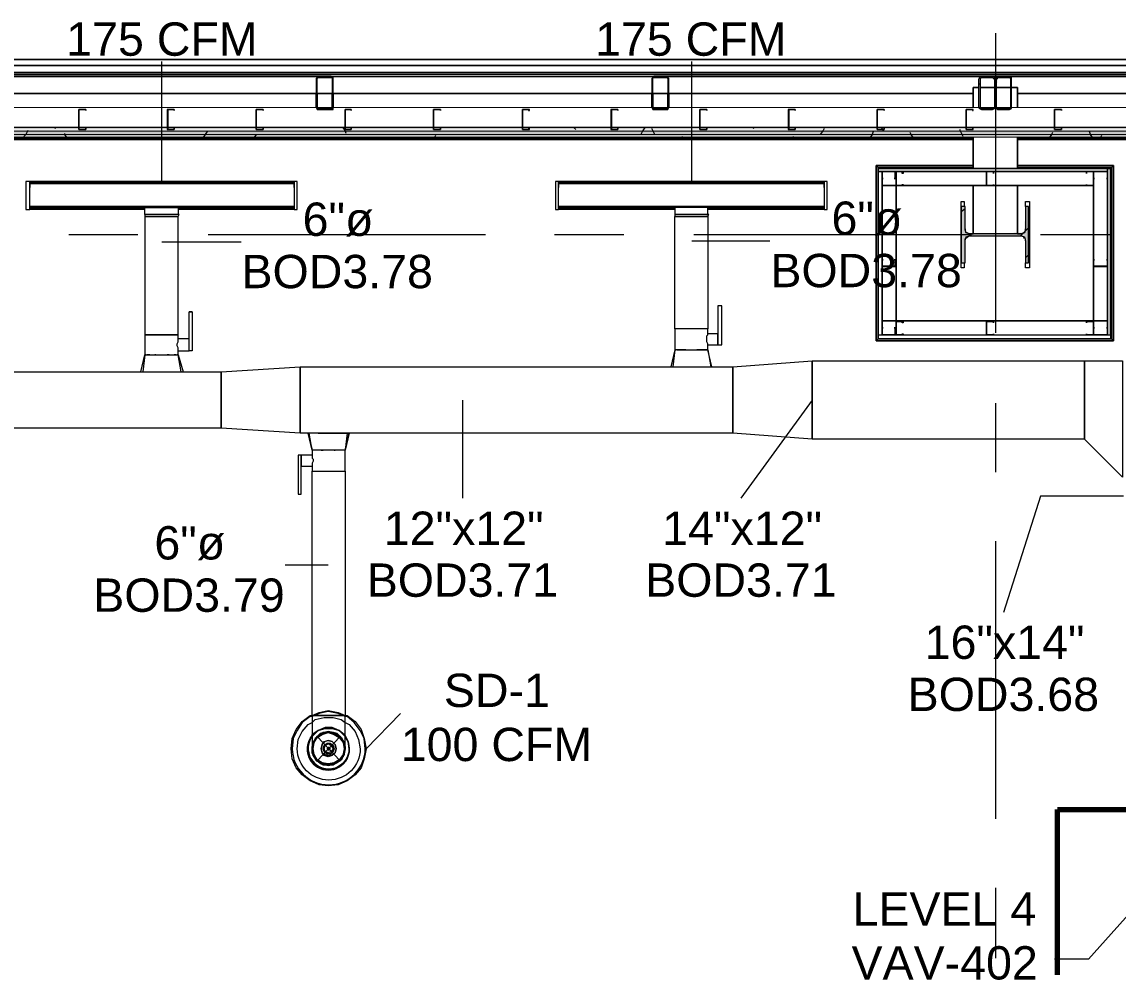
# Model space of a CAD drawing. Header units: metres. Extents: x 39 to 278, y -7 to 151.
# Drawn here: x 90.82 to 95.83, y 44.97 to 49.29 of the extents above; entities that cross this region are included whole.
import ezdxf

# ---------------------------------------------------------------- set-up
doc = ezdxf.new("R2010")
doc.units = ezdxf.units.M
doc.layers.add('HVAC - Ductos', color=5, linetype='Continuous', lineweight=50)
doc.layers.add('PDF_Geometry', color=7, linetype='Continuous', true_color=0xaaaaaa)
doc.layers.add('PDF_Solid Fills', color=7, linetype='Continuous', true_color=0xffffff)
doc.layers.add('PDF_Text', color=7, linetype='Continuous')
doc.styles.add('PDF Helvetica', font='')
doc.styles.get('PDF Helvetica').set_extended_font_data('Helvetica')

msp = doc.modelspace()

# ---------------------------------------------------------------- hatches: boundary and pattern name
at = {"layer": 'PDF_Solid Fills', "lineweight": 0, "transparency": 33554559}
h = msp.add_hatch(color=256, dxfattribs=at)
h.paths.add_polyline_path([(92.1675, 48.8897), (92.2408, 48.8897), (92.2408, 49.0318), (92.2363, 49.0318), (92.2363, 48.8943), (92.1721, 48.8989), (92.1675, 48.8989)])
h.paths.add_polyline_path([(92.2317, 49.0364), (92.2317, 49.041), (92.1675, 49.041)])
h.paths.add_polyline_path([(92.1675, 49.0318), (92.1629, 49.0318), (92.1629, 48.8989)])
h.paths.add_polyline_path([(92.2363, 49.041), (92.2408, 49.0364), (92.2408, 49.041)])
h = msp.add_hatch(color=256, dxfattribs=at)
h.paths.add_polyline_path([(93.7717, 49.0364), (93.7717, 49.041), (93.7075, 49.041)])
h.paths.add_polyline_path([(93.7717, 48.8943), (93.7763, 49.0312), (93.7763, 49.0318), (93.7717, 49.0318), (93.7671, 48.8989), (93.703, 48.8943), (93.7717, 48.8897)])
h.paths.add_polyline_path([(93.703, 49.0318), (93.6984, 49.0318), (93.6984, 48.8989)])
h = msp.add_hatch(color=256, dxfattribs=at)
h.paths.add_polyline_path([(95.2063, 48.8943), (95.2567, 48.8897), (95.2567, 48.8943)])
h.paths.add_polyline_path([(95.2659, 48.8989), (95.2613, 48.8989), (95.2659, 48.8943)])
h.paths.add_polyline_path([(95.1926, 48.8989), (95.1972, 48.8989), (95.2017, 48.8943), (95.2017, 49.0364), (95.2613, 49.0364), (95.2659, 49.0318), (95.2659, 48.8989), (95.2704, 49.0364), (95.2659, 49.041), (95.1972, 49.041), (95.1926, 49.0318)])
h = msp.add_hatch(color=256, dxfattribs=at)
h.paths.add_polyline_path([(95.2796, 48.8943), (95.3347, 48.8897), (95.3347, 48.8943)])
h.paths.add_polyline_path([(95.275, 48.8989), (95.2796, 48.8943), (95.2796, 48.8989)])
h.paths.add_polyline_path([(95.3392, 48.8943), (95.3438, 49.0403), (95.3438, 49.041), (95.275, 49.041), (95.2704, 49.0318), (95.2704, 48.8989), (95.275, 48.9035), (95.2796, 49.0364), (95.3392, 49.0364)])
for points in [[(45.1878, 48.7981), (105.8441, 48.7981), (106.0827, 48.7935), (106.0827, 48.8073), (80.9245, 48.8118), (45.1878, 48.8118)], [(105.8441, 48.7797), (106.0811, 48.7752), (106.0827, 48.7752), (106.0827, 48.7935), (75.6353, 48.7981), (45.1878, 48.7981), (45.1878, 48.7797)], [(105.8441, 48.766), (106.0812, 48.7614), (106.0827, 48.7614), (106.0827, 48.7797), (45.1878, 48.7797), (45.1878, 48.766)], [(95.133, 48.3397), (95.133, 48.4451), (95.1146, 48.4451), (95.1146, 48.1885), (95.133, 48.1885), (95.133, 48.2939), (95.1376, 48.3122), (95.4034, 48.3122), (95.408, 48.3077), (95.408, 48.1885), (95.4217, 48.1885), (95.4217, 48.4451), (95.408, 48.4451), (95.4034, 48.3305), (95.3896, 48.326), (95.1513, 48.3214), (95.1513, 48.326), (95.1376, 48.326), (95.1376, 48.3397)]]:
    msp.add_hatch(color=256, dxfattribs=at).paths.add_polyline_path(points)

# ---------------------------------------------------------------- linework, layer by layer
at = {"layer": 'HVAC - Ductos', "lineweight": 0}
for points in [[(91.4571, 48.5597), (91.4571, 49.1097)], [(93.8817, 48.5597), (93.8817, 49.1097)], [(92.0621, 48.5368), (92.0621, 48.5597), (92.0621, 48.5551), (90.8521, 48.5551), (90.8521, 48.5597), (90.8521, 48.5368)], [(92.0621, 48.5597), (90.8521, 48.5597)], [(94.4867, 48.5368), (94.4867, 48.5597), (94.4867, 48.5551), (93.2721, 48.5551), (93.2721, 48.5597), (93.2721, 48.5368)], [(94.4867, 48.5597), (93.2721, 48.5597)], [(90.8521, 48.4864), (90.8521, 48.4955), (90.8521, 48.5047)], [(92.0621, 48.5047), (92.0621, 48.4955), (92.0621, 48.4864)], [(93.2721, 48.4864), (93.2721, 48.4955), (93.2721, 48.5047)], [(94.4867, 48.5047), (94.4867, 48.4955), (94.4867, 48.4864)], [(91.3792, 48.4314), (90.8521, 48.4314), (90.8521, 48.436), (90.8521, 48.4543), (90.8521, 48.4635)], [(90.8521, 48.4497), (90.8521, 48.4543), (90.8521, 48.4589)], [(92.0621, 48.4635), (92.0621, 48.4543), (92.0621, 48.436), (92.0621, 48.4314), (91.5305, 48.4314)], [(92.0621, 48.4589), (92.0621, 48.4543), (92.0621, 48.4497)], [(93.8038, 48.4314), (93.2721, 48.4314), (93.2721, 48.436), (93.2721, 48.4543), (93.2721, 48.4635)], [(93.2721, 48.4497), (93.2721, 48.4543), (93.2721, 48.4589)], [(94.4867, 48.4635), (94.4867, 48.4543), (94.4867, 48.436), (94.4867, 48.4314), (93.9551, 48.4314)], [(94.4867, 48.4589), (94.4867, 48.4543), (94.4867, 48.4497)], [(90.8521, 48.436), (91.3792, 48.436)], [(91.3792, 48.4085), (91.3792, 48.3993), (91.3838, 48.3993), (91.4021, 48.3993), (91.425, 48.3993), (91.4571, 48.3993), (91.4846, 48.3993), (91.5121, 48.3993), (91.5259, 48.3993), (91.5305, 48.3993), (91.5351, 48.4085), (91.5305, 48.4085), (91.5121, 48.4085), (91.4846, 48.4085), (91.4571, 48.4085), (91.425, 48.4085), (91.4021, 48.4085), (91.3838, 48.4085), (91.3792, 48.4085), (91.3792, 48.4405), (91.3838, 48.4405), (91.3883, 48.4405), (91.4021, 48.4405), (91.4204, 48.4405), (91.4388, 48.4405), (91.4571, 48.4405), (91.4755, 48.4405), (91.4938, 48.4405), (91.5121, 48.4405), (91.5213, 48.4405), (91.5305, 48.4405), (91.5305, 48.4085)], [(91.5305, 48.436), (92.0621, 48.436)], [(93.2721, 48.436), (93.8038, 48.436)], [(93.9505, 48.4085), (93.9551, 48.4085), (93.9551, 48.4405), (93.9459, 48.4405), (93.9321, 48.4405), (93.9184, 48.4405), (93.9, 48.4405), (93.8817, 48.4405), (93.8588, 48.4405), (93.8405, 48.4405), (93.8267, 48.4405), (93.813, 48.4405), (93.8084, 48.4405), (93.8038, 48.4405), (93.8038, 48.4085), (93.8038, 48.3993), (93.8084, 48.3993), (93.8267, 48.3993)], [(93.9321, 48.3993), (93.9505, 48.3993), (93.9551, 48.3993), (93.9597, 48.4085), (93.9505, 48.4085), (93.9367, 48.4085), (93.9092, 48.4085), (93.8817, 48.4085), (93.8497, 48.4085), (93.8267, 48.4085), (93.8084, 48.4085), (93.8038, 48.4085)], [(93.9551, 48.436), (94.4867, 48.436)], [(91.5305, 48.3993), (91.5213, 48.3993), (91.5121, 48.3993), (91.4938, 48.3993), (91.4755, 48.3993), (91.4571, 48.3993), (91.4388, 48.3993), (91.4204, 48.3993), (91.4021, 48.3993), (91.3883, 48.3993), (91.3838, 48.3993), (91.3792, 48.3993)], [(91.3838, 48.3993), (91.4021, 48.3993)], [(91.5121, 48.3993), (91.5259, 48.3993)], [(91.5305, 48.3993), (91.5305, 48.3993)], [(94.0192, 47.9914), (94.0009, 47.9914), (94.0009, 47.8126), (94.0009, 47.8172), (94.0009, 47.8264), (94.0009, 47.831), (94.0009, 47.8401), (94.0009, 47.8447), (94.0009, 47.8539), (94.0009, 47.8585), (94.0009, 47.8631), (93.9551, 47.8631), (93.9551, 47.886), (93.9459, 47.886), (93.9321, 47.886), (93.9184, 47.886), (93.9, 47.886), (93.8817, 47.886), (93.8588, 47.886), (93.8405, 47.886), (93.8267, 47.886), (93.813, 47.886), (93.8084, 47.886), (93.8038, 47.886), (93.8038, 48.3993), (93.8084, 48.3993), (93.813, 48.3993), (93.8267, 48.3993), (93.8405, 48.3993), (93.8588, 48.3993), (93.8817, 48.3993), (93.9, 48.3993), (93.9184, 48.3993), (93.9321, 48.3993), (93.9459, 48.3993), (93.9551, 48.3993), (93.9551, 47.886), (93.9459, 47.886), (93.9321, 47.886), (93.9184, 47.886), (93.9, 47.886), (93.8817, 47.886), (93.8588, 47.886), (93.8405, 47.886), (93.8267, 47.886), (93.813, 47.886), (93.8084, 47.886), (93.8038, 47.886), (93.8038, 47.7897), (93.8084, 47.7897), (93.8038, 47.7897), (93.7855, 47.7118)], [(93.9551, 48.3993), (93.9459, 48.3993), (93.9321, 48.3993), (93.9184, 48.3993), (93.9, 48.3993), (93.8817, 48.3993), (93.8588, 48.3993), (93.8405, 48.3993), (93.8267, 48.3993), (93.813, 48.3993), (93.8084, 48.3993), (93.8038, 48.3993)], [(93.9551, 48.3993), (93.9505, 48.3993), (93.9321, 48.3993), (93.9092, 48.3993), (93.8817, 48.3993), (93.8497, 48.3993), (93.8267, 48.3993), (93.8084, 48.3993), (93.8038, 48.3993)], [(93.9551, 48.3993), (93.9551, 48.3993)], [(91.4571, 48.2847), (91.8192, 48.2847)], [(93.8817, 48.2893), (94.2392, 48.2893)], [(91.5442, 47.6889), (91.5305, 47.7668), (91.5259, 47.7668), (91.5305, 47.7668), (91.5305, 47.7851), (91.5809, 47.7851), (91.5809, 47.9639), (91.5946, 47.9639), (91.5946, 47.7851), (91.5809, 47.7851), (91.5809, 47.7897), (91.5809, 47.7943), (91.5809, 47.7989), (91.5809, 47.8081), (91.5809, 47.8126), (91.5809, 47.8218), (91.5809, 47.8264), (91.5809, 47.831), (91.5809, 47.8355), (91.5809, 47.8401), (91.5305, 47.8401), (91.5305, 47.8585), (91.5213, 47.8585), (91.5121, 47.8585), (91.4938, 47.8585), (91.4755, 47.8585), (91.4571, 47.8585), (91.4388, 47.8585), (91.4204, 47.8585), (91.4021, 47.8585), (91.3883, 47.8585), (91.3838, 47.8585), (91.3792, 47.8585), (91.3792, 47.7668), (91.3838, 47.7668), (91.3883, 47.7668), (91.4021, 47.7668), (91.4204, 47.7668), (91.4388, 47.7668), (91.4571, 47.7668), (91.4755, 47.7668), (91.4938, 47.7668), (91.5121, 47.7668), (91.5213, 47.7668), (91.5259, 47.7668), (91.5305, 47.7668), (91.5533, 47.6889)], [(91.5946, 47.9639), (91.5809, 47.9639)], [(93.813, 47.7897), (93.8267, 47.7897), (93.8497, 47.7897), (93.8543, 47.7897), (93.8497, 47.7897), (93.8267, 47.7897), (93.813, 47.7897), (93.8267, 47.7897), (93.8405, 47.7897), (93.8588, 47.7897), (93.8817, 47.7897), (93.9, 47.7897), (93.9184, 47.7897), (93.9321, 47.7897), (93.9459, 47.7897), (93.9505, 47.7897), (93.9551, 47.7897), (93.9551, 47.8126), (94.0009, 47.8126), (94.0192, 47.8126), (94.0192, 47.9914), (94.0009, 47.9914)], [(94.0009, 47.9914), (94.0009, 47.9914)], [(94.0009, 47.9914), (94.0009, 47.9914)], [(94.0192, 47.9914), (94.0192, 47.9914)], [(94.0192, 47.9914), (94.0192, 47.9914)], [(91.5305, 47.8585), (91.5213, 47.8585), (91.5121, 47.8585), (91.4938, 47.8585), (91.4755, 47.8585), (91.4571, 47.8585), (91.4388, 47.8585), (91.4204, 47.8585), (91.4021, 47.8585), (91.3883, 47.8585), (91.3838, 47.8585), (91.3792, 47.8585)], [(93.8405, 47.886), (93.8267, 47.886), (93.813, 47.886), (93.8084, 47.886), (93.8038, 47.886)], [(93.9551, 47.886), (93.9459, 47.886), (93.9321, 47.886), (93.9184, 47.886)], [(93.9551, 47.8126), (93.9551, 47.8172), (93.9505, 47.8264), (93.9505, 47.8355), (93.9505, 47.8447), (93.9505, 47.8539), (93.9551, 47.8585), (93.9551, 47.8631)], [(91.5305, 47.7851), (91.5305, 47.7897), (91.5305, 47.7943), (91.5305, 47.7989), (91.5259, 47.8081), (91.5259, 47.8172), (91.5305, 47.8264), (91.5305, 47.8355), (91.5305, 47.8401)], [(91.3609, 47.6889), (91.3792, 47.7668), (91.3838, 47.7668), (91.3792, 47.7668), (91.3701, 47.6889)], [(93.8084, 47.7897), (93.8038, 47.7897), (93.7946, 47.7118)], [(93.813, 47.7897), (93.8084, 47.7897)], [(93.9734, 47.7118), (93.9551, 47.7897), (93.9505, 47.7897), (93.9321, 47.7897), (93.9092, 47.7897), (93.9046, 47.7897), (93.9092, 47.7897), (93.9321, 47.7897), (93.9505, 47.7897), (93.9551, 47.7897), (93.9688, 47.7118)], [(94.0696, 47.7118), (94.4317, 47.7393)], [(94.0696, 47.4093), (94.0696, 47.7118)], [(94.4317, 47.7393), (94.4317, 47.3818)], [(92.8321, 47.5605), (92.8321, 47.1114)], [(94.4317, 47.5605), (94.1063, 47.1114)], [(92.1492, 47.3314), (92.1446, 47.3314), (92.1446, 47.3085), (92.0942, 47.3085), (92.0805, 47.3085), (92.0805, 47.1297), (92.0942, 47.1297), (92.0942, 47.3085), (92.0942, 47.3039), (92.0942, 47.2947), (92.0942, 47.2901), (92.0942, 47.2855), (92.0942, 47.2764), (92.0942, 47.2718), (92.0942, 47.2672), (92.0942, 47.2626), (92.0942, 47.2581), (92.1446, 47.2581), (92.1446, 47.2351), (92.1538, 47.2351), (92.1675, 47.2351), (92.1813, 47.2351), (92.1997, 47.2351), (92.2179, 47.2351), (92.2409, 47.2351), (92.2592, 47.2351), (92.2729, 47.2351), (92.2867, 47.2351), (92.2913, 47.2351), (92.2959, 47.2351), (92.2959, 47.3314), (92.2913, 47.3314), (92.2867, 47.3314), (92.2729, 47.3314), (92.2592, 47.3314), (92.2409, 47.3314), (92.2179, 47.3314), (92.1997, 47.3314), (92.1813, 47.3314), (92.1675, 47.3314), (92.1538, 47.3314), (92.1492, 47.3314), (92.1446, 47.3314), (92.1309, 47.4093)], [(92.1446, 47.4093), (92.1355, 47.4093), (92.1309, 47.4093), (92.1263, 47.4093)], [(92.1263, 47.4093), (92.1446, 47.3314), (92.1263, 47.4093)], [(92.1263, 47.4093), (92.1263, 47.4093)], [(92.1675, 47.4093), (92.1492, 47.4093)], [(92.1721, 47.4093), (92.1767, 47.4093), (92.1859, 47.4093), (92.1997, 47.4093), (92.2042, 47.4093), (92.2088, 47.4093), (92.2317, 47.4093), (92.2363, 47.4093), (92.2409, 47.4093), (92.2546, 47.4093), (92.2638, 47.4093), (92.2684, 47.4093), (92.2729, 47.4093), (92.2913, 47.4093), (92.3051, 47.4093), (92.2959, 47.3314), (92.3142, 47.4093), (92.2959, 47.3314), (92.2913, 47.3314)], [(92.3097, 47.4093), (92.3142, 47.4093), (92.3097, 47.4093)], [(92.3097, 47.4093), (92.3142, 47.4093), (92.3097, 47.4093)], [(94.4317, 47.3818), (94.0696, 47.4093)], [(92.1446, 47.3085), (92.1446, 47.3039), (92.1446, 47.2947), (92.1492, 47.2901), (92.1492, 47.2809), (92.1446, 47.2718), (92.1446, 47.2626), (92.1446, 47.2581)], [(92.1675, 47.3314), (92.1675, 47.3314)], [(92.2225, 47.3314), (92.2179, 47.3314)], [(92.2729, 47.3314), (92.2729, 47.3314)], [(95.8572, 47.1205), (95.4767, 47.1205), (95.3072, 46.5889)], [(92.2179, 46.8043), (92.0209, 46.8043)], [(92.1446, 46.1168), (92.1767, 46.1305), (92.2179, 46.1397), (92.2638, 46.1305), (92.2959, 46.1168)], [(92.2959, 46.1122), (92.2638, 46.1259), (92.2179, 46.1351), (92.1767, 46.1259), (92.1446, 46.1122)], [(92.2959, 45.9655), (92.2959, 45.9701), (92.2959, 45.993), (92.2959, 46.0205), (92.2959, 46.0572), (92.2959, 46.0985), (92.2959, 46.1168), (92.2913, 46.1168), (92.2867, 46.1168), (92.2729, 46.1168), (92.2592, 46.1168), (92.2409, 46.1168), (92.2179, 46.1168), (92.1997, 46.1168), (92.1813, 46.1168), (92.1675, 46.1168), (92.1538, 46.1168), (92.1446, 46.1168), (92.1446, 46.0755), (92.1446, 46.0343), (92.1446, 46.0022), (92.1446, 45.9793), (92.1446, 45.9655)], [(92.1446, 46.1168), (92.1538, 46.1168), (92.1675, 46.1168), (92.1813, 46.1168), (92.1997, 46.1168), (92.2179, 46.1168), (92.2409, 46.1168), (92.2592, 46.1168), (92.2729, 46.1168), (92.2867, 46.1168), (92.2913, 46.1168), (92.2959, 46.1168)], [(92.1446, 46.0847), (92.1584, 46.0985), (92.1997, 46.1076), (92.2409, 46.1076), (92.2775, 46.0985), (92.2959, 46.0847)], [(92.3921, 45.9655), (92.5479, 46.1259)], [(92.1629, 45.9105), (92.1675, 45.9105), (92.1813, 45.9013), (92.1675, 45.9151), (92.1538, 45.9289), (92.1492, 45.9472), (92.1446, 45.9655), (92.1492, 45.9839), (92.1538, 46.0022), (92.1446, 45.9839), (92.1446, 45.9747)], [(92.25, 45.9013), (92.2729, 45.9151), (92.2867, 45.9335), (92.2913, 45.9381), (92.2729, 45.9105), (92.25, 45.8968), (92.2179, 45.8922), (92.1905, 45.8968), (92.1675, 45.9105), (92.1492, 45.9381), (92.1446, 45.9655), (92.1492, 45.9426), (92.1446, 45.9655), (92.1492, 45.993), (92.1492, 45.9976)], [(92.1905, 46.0343), (92.2179, 46.0435), (92.25, 46.0343), (92.2179, 46.0435), (92.1905, 46.0343), (92.1675, 46.0159), (92.1538, 45.9976)], [(92.1859, 46.0343), (92.1905, 46.0343), (92.1951, 46.0389)], [(92.1951, 46.0343), (92.2179, 46.0389), (92.2454, 46.0343)], [(92.2179, 46.0435), (92.1997, 46.0389)], [(92.1997, 46.0389), (92.2179, 46.0389)], [(92.2409, 46.0389), (92.2179, 46.0435)], [(92.2179, 46.0389), (92.2363, 46.0389)], [(92.2363, 46.0389), (92.2546, 46.0297)], [(92.2592, 46.0343), (92.2409, 46.0389)], [(92.2454, 46.0389), (92.25, 46.0343), (92.2729, 46.0159), (92.2867, 45.9976), (92.2913, 45.993), (92.2959, 45.9655), (92.2913, 45.993), (92.2729, 46.0205), (92.25, 46.0343), (92.2729, 46.0205), (92.2913, 45.993)], [(92.25, 46.0343), (92.25, 46.0343)], [(92.2546, 46.0297), (92.2729, 46.0159)], [(92.2729, 46.0205), (92.2592, 46.0343)], [(92.2867, 46.0022), (92.2729, 46.0205)], [(92.2729, 46.0159), (92.2821, 46.0022)], [(92.2821, 46.0022), (92.2913, 45.9839)], [(92.2913, 45.9839), (92.2867, 46.0022)], [(92.1446, 45.9655), (92.1492, 45.993), (92.1446, 45.9655)], [(92.1629, 45.9105), (92.1538, 45.9289), (92.1492, 45.9335), (92.1492, 45.9381), (92.1446, 45.9472), (92.1446, 45.9655), (92.1446, 45.9747)], [(92.1629, 45.9151), (92.1538, 45.9289), (92.1446, 45.9472), (92.1446, 45.9655), (92.1446, 45.9701)], [(92.1492, 45.993), (92.1492, 45.993)], [(92.2867, 45.993), (92.2913, 45.9655), (92.2867, 45.9426)], [(92.2959, 45.9747), (92.2959, 45.9655), (92.2913, 45.9472), (92.2913, 45.9381), (92.2867, 45.9335), (92.2867, 45.9289)], [(92.2913, 45.993), (92.2913, 45.993)], [(92.2959, 45.9747), (92.2913, 45.9839), (92.2913, 45.9655), (92.2913, 45.9472), (92.2959, 45.9655), (92.2959, 45.9701)], [(92.2913, 45.9381), (92.2959, 45.9655), (92.2913, 45.9426)], [(92.2959, 45.9655), (92.2959, 45.9655)], [(92.1492, 45.9381), (92.1492, 45.9335), (92.1675, 45.9105), (92.1859, 45.8968)], [(92.1492, 45.9335), (92.1492, 45.9381)], [(92.1905, 45.9013), (92.1675, 45.9151), (92.1538, 45.9335)], [(92.2821, 45.9243), (92.2729, 45.9105), (92.2592, 45.9013), (92.25, 45.8968), (92.2454, 45.8968), (92.2409, 45.8922), (92.2179, 45.8876), (92.1997, 45.8922), (92.1905, 45.8968), (92.1813, 45.9013), (92.1675, 45.9105)], [(92.1905, 45.8968), (92.1905, 45.8968)], [(92.2867, 45.9335), (92.2729, 45.9105), (92.25, 45.8968), (92.2454, 45.8968), (92.2179, 45.8922), (92.1951, 45.8968), (92.2179, 45.8922), (92.2454, 45.8968)], [(92.25, 45.8968), (92.2454, 45.8968)], [(92.2913, 45.9381), (92.2867, 45.9335)], [(95.9442, 45.278), (95.6967, 45.003), (95.5409, 45.003)]]:
    msp.add_lwpolyline(points, dxfattribs=at)
for points in [[(90.8338, 48.5597), (90.8338, 48.4314), (90.8521, 48.4314), (90.8521, 48.5597)], [(92.0759, 48.5597), (92.0621, 48.5597), (92.0621, 48.4314), (92.0759, 48.4314)], [(93.2584, 48.5597), (93.2584, 48.4314), (93.2721, 48.4314), (93.2721, 48.5597)], [(94.5005, 48.5597), (94.4867, 48.5597), (94.4867, 48.4314), (94.5005, 48.4314)], [(92.0621, 48.4451), (90.8521, 48.4451), (90.8521, 48.5505), (92.0621, 48.5505), (92.0621, 48.4451), (92.0621, 48.4405), (90.8521, 48.4405), (90.8521, 48.4451)], [(90.8521, 48.5414), (90.8521, 48.5368), (90.8521, 48.5323), (90.8521, 48.5368)], [(92.0621, 48.5323), (92.0621, 48.5368), (92.0621, 48.5414), (92.0621, 48.5368)], [(94.4867, 48.4451), (93.2721, 48.4451), (93.2721, 48.5505), (94.4867, 48.5505), (94.4867, 48.4451), (94.4867, 48.4405), (93.2721, 48.4405), (93.2721, 48.4451)], [(93.2721, 48.5414), (93.2721, 48.5368), (93.2721, 48.5323), (93.2721, 48.5368)], [(94.4867, 48.5323), (94.4867, 48.5368), (94.4867, 48.5414), (94.4867, 48.5368)], [(91.3792, 47.8585), (91.3838, 47.8585), (91.3883, 47.8585), (91.4021, 47.8585), (91.4204, 47.8585), (91.4388, 47.8585), (91.4571, 47.8585), (91.4755, 47.8585), (91.4938, 47.8585), (91.5121, 47.8585), (91.5213, 47.8585), (91.5305, 47.8585), (91.5305, 48.3993), (91.5213, 48.3993), (91.5121, 48.3993), (91.4938, 48.3993), (91.4755, 48.3993), (91.4571, 48.3993), (91.4388, 48.3993), (91.4204, 48.3993), (91.4021, 48.3993), (91.3883, 48.3993), (91.3838, 48.3993), (91.3792, 48.3993)], [(91.4021, 47.7668), (91.3883, 47.7668)], [(91.4296, 47.7668), (91.425, 47.7668)], [(91.4892, 47.7668), (91.4846, 47.7668), (91.4801, 47.7668), (91.4846, 47.7668)], [(91.5213, 47.7668), (91.5121, 47.7668)], [(92.0896, 47.4093), (91.7275, 47.4322), (91.7275, 47.6889), (92.0896, 47.7118)], [(94.0696, 47.4093), (92.0896, 47.4093), (92.0896, 47.7118), (94.0696, 47.7118)], [(95.8526, 47.7393), (95.8526, 47.2077), (95.6784, 47.3818), (95.6784, 47.7393), (95.6784, 47.3818), (94.4317, 47.3818), (94.4317, 47.7393), (95.6784, 47.7393)], [(88.8996, 47.6889), (91.7275, 47.6889), (91.7275, 47.4322), (88.8996, 47.4322)], [(92.1859, 47.3314), (92.1905, 47.3314), (92.1951, 47.3314), (92.1905, 47.3314)], [(92.2454, 47.3314), (92.25, 47.3314)], [(92.2959, 47.2351), (92.2959, 46.1168), (92.3051, 46.1168), (92.3417, 46.0893), (92.3692, 46.0526), (92.3829, 46.0113), (92.3921, 45.9655), (92.3829, 45.9197), (92.3692, 45.8785), (92.3417, 45.8463), (92.3051, 45.8189), (92.2638, 45.8005), (92.2179, 45.7959), (92.1767, 45.8005), (92.1355, 45.8189), (92.0988, 45.8463), (92.0713, 45.8785), (92.0529, 45.9197), (92.0484, 45.9655), (92.0529, 46.0113), (92.0713, 46.0526), (92.0988, 46.0893), (92.1355, 46.1168), (92.1446, 46.1168), (92.1446, 47.2351), (92.1538, 47.2351), (92.1675, 47.2351), (92.1813, 47.2351), (92.1997, 47.2351), (92.2179, 47.2351), (92.2409, 47.2351), (92.2592, 47.2351), (92.2729, 47.2351), (92.2867, 47.2351), (92.2913, 47.2351)], [(92.2913, 46.0251), (92.2684, 46.0481), (92.2363, 46.0572), (92.2042, 46.0572), (92.1721, 46.0481), (92.1492, 46.0251), (92.1401, 46.0159), (92.1492, 46.0251), (92.1721, 46.0481), (92.2042, 46.0572), (92.2363, 46.0572), (92.2684, 46.0481), (92.2913, 46.0251), (92.2959, 46.0205)], [(92.1446, 46.0297), (92.1721, 46.0481), (92.2042, 46.0618), (92.2363, 46.0618), (92.2684, 46.0481), (92.2913, 46.0297), (92.2959, 46.0251), (92.2913, 46.0297), (92.2684, 46.0481), (92.2363, 46.0618), (92.2042, 46.0618), (92.1721, 46.0481), (92.1446, 46.0297), (92.1446, 46.0251)], [(92.1538, 45.993), (92.1675, 46.0159), (92.1905, 46.0297), (92.2179, 46.0389), (92.2454, 46.0297), (92.2684, 46.0159), (92.2867, 45.993), (92.2913, 45.9655), (92.2867, 45.9381), (92.2684, 45.9151), (92.2454, 45.9013), (92.2179, 45.8968), (92.1905, 45.9013), (92.1675, 45.9151), (92.1538, 45.9381), (92.1492, 45.9655)], [(92.1675, 46.0205), (92.1492, 45.993), (92.1675, 46.0205), (92.1905, 46.0343)], [(92.1675, 46.0159), (92.1813, 46.0297), (92.1997, 46.0389), (92.1813, 46.0343), (92.1675, 46.0205), (92.1538, 46.0022)], [(92.1905, 45.9839), (92.1859, 45.9655), (92.1905, 45.9839), (92.1997, 45.9976), (92.2179, 46.0022), (92.2363, 45.9976), (92.25, 45.9839), (92.2546, 45.9655), (92.25, 45.9839), (92.2363, 45.9976), (92.2179, 46.0022), (92.2042, 45.9976)], [(92.3142, 45.9655), (92.3097, 45.9976), (92.2959, 46.0251), (92.3097, 45.9976)], [(92.2546, 45.9013), (92.2729, 45.9151), (92.2821, 45.9289), (92.2913, 45.9472), (92.2867, 45.9289), (92.2821, 45.9243), (92.2729, 45.9105), (92.2592, 45.9013), (92.2409, 45.8922), (92.2179, 45.8922), (92.1997, 45.8968), (92.1813, 45.9013), (92.1997, 45.8922), (92.2179, 45.8922), (92.2363, 45.8968)], [(92.25, 45.9472), (92.2546, 45.9655), (92.25, 45.9472), (92.2363, 45.9335), (92.2179, 45.9289), (92.1997, 45.9335), (92.1905, 45.9472), (92.1859, 45.9655), (92.1905, 45.9472), (92.2042, 45.9381), (92.2179, 45.9335), (92.2363, 45.9381)], [(92.1997, 45.9793), (92.1951, 45.9655), (92.1997, 45.9793), (92.2134, 45.9885), (92.2271, 45.9885), (92.2409, 45.9793), (92.2454, 45.9655), (92.2409, 45.9793), (92.2271, 45.9885), (92.2134, 45.9885)], [(92.2409, 45.9518), (92.2454, 45.9655), (92.2409, 45.9518), (92.2271, 45.9426), (92.2134, 45.9426), (92.1997, 45.9518), (92.1951, 45.9655), (92.1997, 45.9518), (92.2134, 45.9426), (92.2271, 45.9426)], [(92.2042, 45.9793), (92.2179, 45.9885), (92.2317, 45.9793), (92.2409, 45.9655), (92.2317, 45.9518), (92.2179, 45.9472), (92.2042, 45.9518), (92.1997, 45.9655)], [(92.2179, 45.9701), (92.2134, 45.9655), (92.2179, 45.9701), (92.2225, 45.9701), (92.2271, 45.9655), (92.2225, 45.9609), (92.2179, 45.9609), (92.2134, 45.9655), (92.2179, 45.9609), (92.2225, 45.9609), (92.2225, 45.9655), (92.2225, 45.9701)], [(92.1859, 45.8968), (92.1905, 45.8968), (92.1951, 45.8968), (92.1905, 45.8968)]]:
    msp.add_lwpolyline(points, close=True, dxfattribs=at)
for points in [[(92.1446, 46.1122), (92.1355, 46.1122), (92.0988, 46.0847), (92.0759, 46.0481), (92.0575, 46.0113), (92.0529, 45.9655, 0.986375), (92.3875, 45.9655), (92.3829, 46.0113), (92.3646, 46.0481), (92.3371, 46.0847), (92.3051, 46.1122), (92.2959, 46.1122)], [(92.2959, 46.0847), (92.3142, 46.0755), (92.3417, 46.0435), (92.3555, 46.0068), (92.3646, 45.9655, -0.994303), (92.0759, 45.9655), (92.0805, 46.0068), (92.0988, 46.0435), (92.1263, 46.0755), (92.1446, 46.0847)]]:
    msp.add_lwpolyline(points, format="xyb", dxfattribs=at)
msp.add_lwpolyline([(92.1446, 46.0251), (92.1309, 45.9976), (92.1217, 45.9655, 1.018342), (92.3142, 45.9655), (92.3097, 45.9976), (92.2959, 46.0205, -1.368432), (92.1263, 45.9655), (92.1309, 45.9976), (92.1401, 46.0159, 1.315151), (92.3142, 45.9655, -1.434784)], format="xyb", close=True, dxfattribs=at)
at = {"layer": 'PDF_Geometry', "lineweight": 0}
for points in [[(95.2704, 49.2381), (95.2704, 48.7614)], [(87.6025, 49.1189), (89.1333, 49.1189), (90.6687, 49.1189), (92.2042, 49.1189), (93.7351, 49.1189), (95.2704, 49.1189), (96.8014, 49.1189), (98.3368, 49.1189), (99.8676, 49.1189), (101.403, 49.1189), (102.9342, 49.1189), (101.403, 49.1189), (99.8676, 49.1189), (98.3368, 49.1189), (96.8014, 49.1189), (95.2704, 49.1189), (93.7351, 49.1189), (92.2042, 49.1189), (90.6687, 49.1189), (89.1333, 49.1189), (87.6025, 49.1189)], [(92.2409, 49.1189), (92.1629, 49.1189)], [(93.7717, 49.1189), (93.6984, 49.1189)], [(95.3072, 49.1189), (95.2293, 49.1189)], [(92.1721, 49.041), (90.7329, 49.041), (92.2042, 49.041), (93.7351, 49.041), (95.2063, 49.041), (93.7671, 49.041)], [(92.2088, 49.0364), (92.2134, 49.041)], [(92.2317, 49.041), (93.7075, 49.041)], [(93.6984, 49.018), (93.703, 49.0226)], [(93.7167, 49.0364), (93.7213, 49.041)], [(95.1926, 49.0043), (95.2017, 49.0089)], [(95.2247, 49.0364), (95.2338, 49.041)], [(96.7738, 49.041), (95.3347, 49.041), (96.8014, 49.041), (98.3368, 49.041), (99.8034, 49.041), (98.3642, 49.041)], [(92.1629, 48.9906), (92.1675, 48.9951)], [(92.1629, 48.8989), (92.1629, 48.9631)], [(92.1675, 48.9631), (92.1675, 48.8989)], [(92.2363, 48.8989), (92.2363, 48.9631)], [(92.2409, 48.9631), (92.2409, 48.8989)], [(93.6984, 48.8989), (93.6984, 48.9631)], [(93.703, 48.9631), (93.703, 48.8989)], [(93.7717, 48.8989), (93.7717, 48.9631)], [(93.7763, 48.9631), (93.7763, 48.8989)], [(95.2659, 48.9906), (95.2017, 48.9906), (95.2476, 48.9906), (95.2522, 48.9906), (95.2567, 48.9906), (95.2613, 48.9906), (95.2659, 48.9906), (95.2613, 48.9906), (95.2567, 48.9906), (95.2522, 48.9906), (95.2476, 48.9906)], [(95.275, 48.9906), (95.3392, 48.9906), (95.2888, 48.9906), (95.2842, 48.9906), (95.2796, 48.9906), (95.275, 48.9906), (95.2796, 48.9906), (95.2842, 48.9906), (95.2888, 48.9906)], [(45.1878, 48.9035), (106.0827, 48.8989)], [(91.4801, 48.8073), (91.0767, 48.8073), (90.6687, 48.8073), (90.2655, 48.8073), (89.8575, 48.8073), (89.4542, 48.8073)], [(94.3217, 48.8073), (93.9184, 48.8073), (93.5105, 48.8073), (93.1071, 48.8073), (92.6992, 48.8073), (92.2959, 48.8073), (91.8879, 48.8073), (91.4846, 48.8073)], [(96.3522, 48.8073), (95.9488, 48.8073), (95.5409, 48.8073), (95.1376, 48.8073), (94.7296, 48.8073), (94.3263, 48.8073)], [(45.1878, 48.7981), (106.0827, 48.7889)], [(45.1878, 48.7797), (106.0827, 48.7751)], [(106.0827, 48.7614), (45.1878, 48.766)], [(86.1725, 48.7614), (95.1696, 48.7568)], [(95.1696, 48.7614), (86.1725, 48.7614)], [(86.1725, 48.7614), (95.1696, 48.7568)], [(95.1696, 48.7614), (86.1725, 48.7614)], [(95.2704, 48.7614), (95.2704, 47.8677)], [(94.7342, 48.6193), (94.7342, 47.8401), (94.7342, 48.6193)], [(94.7342, 48.6193), (94.7342, 48.6193)], [(95.7976, 48.6193), (94.7342, 48.6193), (95.7976, 48.6193)], [(94.7572, 48.5735), (94.7572, 48.5735)], [(94.8076, 48.5735), (94.8076, 48.5735)], [(95.2613, 48.5964), (95.2613, 48.5964)], [(95.6876, 48.5964), (95.6876, 48.5964)], [(95.7242, 48.5735), (95.7242, 48.5735)], [(95.7793, 48.5735), (95.7793, 48.5735)], [(94.8167, 48.5414), (94.8167, 48.5414)], [(94.8167, 48.5414), (94.8167, 48.5414)], [(95.1696, 48.5414), (95.1696, 48.3214), (95.1696, 48.5414)], [(95.2293, 48.5414), (95.2293, 48.5414)], [(95.2293, 48.5414), (95.2293, 48.5414)], [(95.2613, 48.546), (95.2613, 48.546)], [(95.3713, 48.3214), (95.3713, 48.5414), (95.3713, 48.3214), (95.3851, 48.3214), (95.3988, 48.326), (95.4034, 48.3305), (95.4217, 48.3489)], [(95.6876, 48.546), (95.6876, 48.546)], [(95.7196, 48.5414), (95.7196, 48.5414)], [(95.7196, 48.5414), (95.7196, 48.5414)], [(95.1284, 48.1885), (95.1284, 48.1655), (95.1146, 48.1655), (95.1146, 48.468), (95.1284, 48.468), (95.1284, 48.4451)], [(95.408, 48.4451), (95.408, 48.468), (95.4263, 48.468), (95.4263, 48.1655), (95.408, 48.1655), (95.408, 48.1885)], [(95.1146, 48.4223), (95.133, 48.436)], [(91.3471, 48.3168), (91.0309, 48.3168)], [(92.9375, 48.3168), (91.6679, 48.3168)], [(93.5701, 48.3168), (93.2538, 48.3168)], [(95.1605, 48.3168), (93.8909, 48.3168)], [(95.133, 48.3443), (95.133, 48.3351)], [(95.133, 48.3305), (95.1422, 48.326), (95.1513, 48.3214), (95.1696, 48.3214)], [(95.133, 48.2893), (95.133, 48.2985), (95.1422, 48.3077), (95.1513, 48.3122), (95.3851, 48.3122), (95.3988, 48.326)], [(95.4034, 48.2985), (95.3988, 48.3077), (95.3851, 48.3122)], [(95.408, 48.3351), (95.408, 48.3443)], [(95.793, 48.3168), (95.4767, 48.3168)], [(95.408, 48.2893), (95.408, 48.2985)], [(94.7572, 48.2022), (94.7572, 48.2022)], [(94.8076, 48.2022), (94.8076, 48.2022)], [(95.408, 48.2114), (95.4217, 48.2251)], [(95.7242, 48.2022), (95.7242, 48.2022)], [(95.7793, 48.2022), (95.7793, 48.2022)], [(94.7526, 48.1747), (94.7526, 48.1747)], [(94.8122, 48.1747), (94.8122, 48.1747)], [(95.7196, 48.1747), (95.7196, 48.1747)], [(94.8167, 47.918), (94.8167, 47.918)], [(95.2293, 47.918), (95.2293, 47.918)], [(95.2613, 47.9135), (95.2613, 47.9135)], [(95.6876, 47.9135), (95.6876, 47.9135)], [(95.7196, 47.918), (95.7196, 47.918)], [(94.7526, 47.8585), (94.7526, 47.8585)], [(94.7526, 47.8585), (94.7526, 47.8585)], [(94.7572, 47.8905), (94.7572, 47.8905)], [(94.8076, 47.8905), (94.8076, 47.8905)], [(94.8122, 47.8585), (94.8122, 47.8585)], [(94.8167, 47.8585), (94.8167, 47.8585)], [(94.8167, 47.8585), (94.8167, 47.8585)], [(95.2293, 47.8585), (95.2293, 47.8585)], [(95.2293, 47.8585), (95.2293, 47.8585)], [(95.2613, 47.8631), (95.2613, 47.8631)], [(95.6876, 47.8631), (95.6876, 47.8631)], [(95.7196, 47.8585), (95.7196, 47.8585)], [(95.7196, 47.8585), (95.7196, 47.8585)], [(95.7196, 47.8585), (95.7196, 47.8585)], [(95.7196, 47.8585), (95.7196, 47.8585)], [(95.7242, 47.8905), (95.7242, 47.8905)], [(95.7793, 47.8905), (95.7793, 47.8905)], [(94.7342, 47.8401), (95.8022, 47.8401), (94.7342, 47.8401)], [(94.7342, 47.8401), (94.7342, 47.8401)], [(94.7342, 47.8401), (95.8022, 47.8401), (94.7342, 47.8401)], [(94.7342, 47.8401), (94.7342, 47.8401)], [(95.8022, 47.8401), (94.7342, 47.8401), (95.8022, 47.8401)], [(95.8022, 47.8401), (95.8022, 47.8401)], [(95.2704, 47.5468), (95.2704, 47.2305)], [(95.2704, 46.9143), (95.2704, 45.6447)], [(95.2704, 45.3285), (95.2704, 45.0076)]]:
    msp.add_lwpolyline(points, dxfattribs=at)
for points in [[(92.2042, 49.0914), (90.6687, 49.0914)], [(92.2042, 49.0593), (90.6687, 49.0593)], [(93.7351, 49.0914), (92.2042, 49.0914)], [(93.7351, 49.0593), (92.2042, 49.0593)], [(95.2704, 49.0914), (93.7351, 49.0914)], [(95.2704, 49.0593), (93.7351, 49.0593)], [(96.8014, 49.0914), (95.2704, 49.0914)], [(96.8014, 49.0593), (95.2704, 49.0593)], [(92.2042, 49.0501), (90.6687, 49.0501)], [(92.1629, 48.8989), (92.1675, 48.8897), (92.1721, 48.8897), (92.2317, 48.8897), (92.2409, 48.8897), (92.2409, 48.8989), (92.2409, 49.0318), (92.2409, 49.0364), (92.2317, 49.041), (92.1721, 49.041), (92.1675, 49.0364), (92.1629, 49.0318)], [(92.2317, 48.8943), (92.1721, 48.8943), (92.1675, 48.8989), (92.1675, 49.0318), (92.1721, 49.0364), (92.2317, 49.0364), (92.2363, 49.0364), (92.2363, 49.0318), (92.2363, 48.8989), (92.2363, 48.8943)], [(93.7351, 49.0501), (92.2042, 49.0501)], [(93.6984, 48.8989), (93.703, 48.8897), (93.7075, 48.8897), (93.7671, 48.8897), (93.7717, 48.8897), (93.7763, 48.8989), (93.7763, 49.0318), (93.7717, 49.0364), (93.7671, 49.041), (93.7075, 49.041), (93.703, 49.0364), (93.6984, 49.0318)], [(93.7671, 48.8943), (93.7075, 48.8943), (93.703, 48.8943), (93.703, 48.8989), (93.703, 49.0318), (93.703, 49.0364), (93.7075, 49.0364), (93.7671, 49.0364), (93.7717, 49.0318), (93.7717, 48.8989)], [(95.2704, 49.0501), (93.7351, 49.0501)], [(95.2063, 48.8897), (95.2567, 48.8897), (95.2659, 48.8943), (95.2704, 48.8989), (95.2704, 49.0272), (95.2659, 49.0364), (95.2567, 49.041), (95.2063, 49.041), (95.1972, 49.0364), (95.1926, 49.0272), (95.1926, 48.8989), (95.1972, 48.8943)], [(95.2063, 48.8943), (95.2017, 48.8943), (95.2017, 48.8989), (95.2017, 49.0272), (95.2017, 49.0318), (95.2063, 49.0364), (95.2567, 49.0364), (95.2613, 49.0318), (95.2659, 49.0272), (95.2659, 48.8989), (95.2613, 48.8943), (95.2567, 48.8943)], [(95.2704, 49.041), (95.2567, 49.041)], [(96.8014, 49.0501), (95.2704, 49.0501)], [(95.2796, 48.8897), (95.3347, 48.8897), (95.3438, 48.8943), (95.3438, 48.8989), (95.3438, 49.0272), (95.3438, 49.0364), (95.3347, 49.041), (95.2796, 49.041), (95.275, 49.0364), (95.2704, 49.0272), (95.2704, 48.8989), (95.275, 48.8943)], [(95.2796, 49.041), (95.2704, 49.041)], [(95.3392, 48.8989), (95.3392, 48.8943), (95.3347, 48.8943), (95.2796, 48.8943), (95.275, 48.8989), (95.275, 49.0272), (95.2796, 49.0318), (95.2796, 49.0364), (95.3347, 49.0364), (95.3392, 49.0318), (95.3392, 49.0272)], [(90.7467, 48.9631), (92.1629, 48.9631)], [(92.2042, 48.9631), (92.2363, 48.9631), (92.2042, 48.9631), (92.1675, 48.9631)], [(92.2409, 48.9631), (93.6984, 48.9631)], [(93.7351, 48.9631), (93.7717, 48.9631), (93.7351, 48.9631), (93.703, 48.9631)], [(93.7763, 48.9631), (95.1696, 48.9631)], [(95.1926, 48.9906), (95.1696, 48.9906)], [(95.1696, 48.9906), (95.1696, 48.8989)], [(95.3713, 48.9906), (95.3438, 48.9906)], [(95.3713, 48.9906), (95.3713, 48.8989)], [(95.3713, 48.9631), (96.7646, 48.9631)], [(91.1088, 48.8897), (91.0767, 48.8897), (91.0767, 48.7981), (91.1088, 48.7981), (91.1088, 48.8073), (91.1088, 48.7981), (91.0767, 48.7981), (91.0767, 48.8897), (91.1088, 48.8897), (91.1088, 48.8851)], [(91.5121, 48.8897), (91.4846, 48.8897), (91.4801, 48.8897), (91.4801, 48.7981), (91.4846, 48.7981), (91.5121, 48.7981), (91.5121, 48.8073), (91.5121, 48.7981), (91.4846, 48.7981), (91.4846, 48.8897), (91.5121, 48.8897), (91.5121, 48.8851)], [(91.9201, 48.8897), (91.8879, 48.8897), (91.8879, 48.7981), (91.9201, 48.7981), (91.9201, 48.8073), (91.9201, 48.7981), (91.8879, 48.7981), (91.8879, 48.8897), (91.9201, 48.8897), (91.9201, 48.8851)], [(92.3234, 48.8897), (92.2959, 48.8897), (92.2959, 48.7981), (92.3234, 48.7981), (92.3234, 48.8073), (92.3234, 48.7981), (92.2959, 48.7981), (92.2959, 48.8897), (92.3234, 48.8897), (92.3234, 48.8851)], [(92.7313, 48.8897), (92.7038, 48.8897), (92.6992, 48.8897), (92.6992, 48.7981), (92.7038, 48.7981), (92.7313, 48.7981), (92.7313, 48.8073), (92.7313, 48.7981), (92.7038, 48.7981), (92.6992, 48.7981), (92.6992, 48.8897), (92.7038, 48.8897), (92.7313, 48.8897), (92.7313, 48.8851)], [(93.1392, 48.8897), (93.1071, 48.8897), (93.1071, 48.7981), (93.1392, 48.7981), (93.1392, 48.8073), (93.1347, 48.8073), (93.1347, 48.7981), (93.1071, 48.7981), (93.1071, 48.8897), (93.1347, 48.8897), (93.1347, 48.8851), (93.1392, 48.8851)], [(93.5425, 48.8897), (93.5151, 48.8897), (93.5105, 48.8897), (93.5105, 48.7981), (93.5151, 48.7981), (93.5425, 48.7981), (93.5425, 48.8073), (93.5425, 48.7981), (93.5151, 48.7981), (93.5151, 48.8897), (93.5425, 48.8897), (93.5425, 48.8851)], [(93.9505, 48.8897), (93.9184, 48.8897), (93.9184, 48.7981), (93.9505, 48.7981), (93.9505, 48.8073), (93.9505, 48.7981), (93.9184, 48.7981), (93.9184, 48.8897), (93.9505, 48.8897), (93.9505, 48.8851)], [(94.3538, 48.8897), (94.3263, 48.8897), (94.3217, 48.8897), (94.3217, 48.7981), (94.3263, 48.7981), (94.3538, 48.7981), (94.3538, 48.8073), (94.3538, 48.7981), (94.3263, 48.7981), (94.3263, 48.8897), (94.3538, 48.8897), (94.3538, 48.8851)], [(94.7617, 48.8897), (94.7296, 48.8897), (94.7296, 48.7981), (94.7617, 48.7981), (94.7617, 48.8073), (94.7617, 48.7981), (94.7296, 48.7981), (94.7296, 48.8897), (94.7617, 48.8897), (94.7617, 48.8851)], [(95.1696, 48.8897), (95.1376, 48.8897), (95.1376, 48.7981), (95.1696, 48.7981), (95.1696, 48.8073), (95.1651, 48.8073), (95.1651, 48.7981), (95.1376, 48.7981), (95.1376, 48.8897), (95.1651, 48.8897), (95.1651, 48.8851), (95.1696, 48.8851)], [(95.573, 48.8897), (95.5454, 48.8897), (95.5409, 48.8897), (95.5409, 48.7981), (95.5454, 48.7981), (95.573, 48.7981), (95.573, 48.8073), (95.573, 48.7981), (95.5454, 48.7981), (95.5409, 48.7981), (95.5409, 48.8897), (95.5454, 48.8897), (95.573, 48.8897), (95.573, 48.8851)], [(95.1696, 48.7614), (95.1696, 48.6193)], [(95.3713, 48.7614), (95.3713, 48.6193)], [(95.3713, 48.7614), (104.3682, 48.7568), (95.3713, 48.7568), (104.3682, 48.7568)], [(86.1725, 48.7522), (95.1696, 48.7522)], [(86.1725, 48.7522), (95.1696, 48.7522)], [(95.3713, 48.7522), (104.3682, 48.7522), (95.3713, 48.7522), (104.3682, 48.7476)], [(95.8113, 47.831), (95.8113, 48.6331), (95.8068, 48.6285), (95.8022, 48.6239), (95.8022, 48.6193), (95.8022, 47.8401), (95.8022, 48.6193), (95.8022, 48.6239), (95.8068, 48.6285), (95.8113, 48.6331), (95.8113, 47.831), (94.725, 47.831), (94.725, 48.6331), (94.725, 48.6285), (94.7296, 48.6285), (94.7342, 48.6239), (94.7342, 48.6193), (94.7342, 47.8401), (94.7342, 48.6239), (94.7342, 47.8401), (94.7342, 48.6193), (94.7342, 48.6239), (94.7296, 48.6285), (94.725, 48.6285), (94.725, 48.6331), (94.725, 47.831)], [(95.1696, 48.6193), (94.7342, 48.6193), (94.7342, 47.8401), (94.7296, 47.8355), (94.725, 47.831), (94.725, 48.6331), (94.725, 47.831), (94.7296, 47.8355), (94.7342, 47.8401), (94.7342, 47.9226), (94.7342, 48.5414), (94.7342, 48.6193), (94.7342, 48.6055), (94.7342, 47.8585), (94.7526, 47.8585), (94.7526, 48.6055), (94.7342, 48.6055), (95.7838, 48.6055), (95.7838, 48.6193), (94.7342, 48.6193), (95.7196, 48.6193), (95.8022, 48.6193), (95.8022, 47.9226), (95.8022, 47.8401), (95.8022, 48.6239), (95.8022, 47.8401), (95.8022, 48.6239), (95.8022, 47.8401), (95.8068, 47.8355), (95.8068, 47.831), (95.8113, 47.831), (94.725, 47.831), (94.7296, 47.8355), (94.7342, 47.8401), (94.7296, 47.8355), (94.725, 47.831), (95.8113, 47.831), (95.8068, 47.831), (95.8068, 47.8355), (95.8022, 47.8401), (94.7342, 47.8401), (95.8022, 47.8401), (94.7342, 47.8401), (94.7342, 47.8585), (95.7976, 47.8585), (95.7976, 48.6193), (95.7838, 48.6193), (95.7838, 47.8585), (95.7976, 47.8585), (95.7976, 47.8401), (94.7342, 47.8401), (94.7342, 48.6239), (94.7342, 47.8401), (94.7342, 48.6193), (94.7342, 48.6239), (94.7296, 48.6285), (94.725, 48.6285), (94.725, 48.6331), (95.1696, 48.6331), (94.725, 48.6331), (95.1696, 48.6331), (94.725, 48.6331), (94.725, 48.6285), (94.7296, 48.6285), (94.7342, 48.6239), (94.7342, 48.6193), (95.1696, 48.6193), (94.7342, 48.6193)], [(95.1696, 48.6239), (94.7342, 48.6239)], [(95.1696, 48.6239), (94.7342, 48.6239)], [(94.7526, 48.601), (94.7526, 48.6055), (94.8122, 48.6055), (94.8167, 48.6055), (94.8167, 48.601), (94.8167, 48.5735), (94.8076, 48.5735), (94.8122, 48.5735), (94.8122, 48.601), (94.8122, 48.6055), (94.7526, 48.6055), (94.7526, 48.601), (94.7526, 48.5735)], [(94.8167, 48.5414), (95.7196, 48.5414), (95.7196, 48.6055), (94.7526, 48.6055), (94.7526, 48.5414)], [(94.8167, 48.5414), (94.8167, 48.601), (94.8167, 48.6055), (94.8488, 48.6055), (94.8488, 48.5964), (94.8442, 48.5964), (94.8442, 48.6055), (94.8167, 48.6055), (94.8167, 48.601), (94.8167, 48.5414), (94.8442, 48.5414), (94.8442, 48.546), (94.8488, 48.546), (94.8488, 48.5414)], [(95.2293, 48.5414), (95.2293, 48.601), (95.2293, 48.6055), (95.2613, 48.6055), (95.2613, 48.5964), (95.2613, 48.6055), (95.2293, 48.6055), (95.2293, 48.601), (95.2293, 48.5414), (95.2613, 48.5414)], [(95.8113, 48.6331), (95.8068, 48.6285), (95.8022, 48.6239), (95.8022, 48.6193), (95.3713, 48.6193), (95.8022, 48.6193), (95.8022, 47.8401), (95.8068, 47.8355), (95.8068, 47.831), (95.8113, 47.831), (95.8113, 48.6331), (95.3713, 48.6331), (95.8113, 48.6331), (95.3713, 48.6331)], [(95.8022, 48.6193), (95.8022, 47.8401), (95.8068, 47.8355), (95.8068, 47.831), (95.8113, 47.831), (95.8113, 48.6331), (95.8068, 48.6285), (95.8022, 48.6239), (95.8022, 48.6193), (95.3713, 48.6193)], [(95.8022, 48.6239), (95.3713, 48.6239)], [(95.8022, 48.6239), (95.3713, 48.6239)], [(95.6876, 48.5964), (95.6876, 48.6055)], [(95.7196, 48.6055), (95.7196, 48.601), (95.7196, 48.5414), (95.6876, 48.5414), (95.6876, 48.546), (95.6876, 48.5414), (95.7196, 48.5414), (95.7196, 48.601), (95.7196, 48.6055), (95.6876, 48.6055)], [(95.7196, 48.601), (95.7196, 48.6055), (95.7793, 48.6055), (95.7838, 48.6055), (95.7838, 48.601), (95.7838, 48.5735), (95.7793, 48.5735), (95.7838, 48.5735), (95.7838, 48.601), (95.7838, 48.6055), (95.7793, 48.6055), (95.7196, 48.6055), (95.7196, 48.601), (95.7196, 48.5735)], [(95.7196, 48.5414), (95.7196, 47.9226), (95.7838, 47.9226), (95.7838, 48.6055), (95.7196, 48.6055)], [(95.7976, 47.8401), (95.8022, 47.8401), (95.8022, 48.6193), (95.7976, 48.6193)], [(94.7572, 48.5735), (94.7526, 48.5735)], [(95.7242, 48.5735), (95.7196, 48.5735)], [(94.7526, 47.9226), (94.8167, 47.9226), (94.8167, 48.5414), (94.7526, 48.5414)], [(94.8167, 47.9226), (95.7196, 47.9226), (95.7196, 48.5414), (94.8167, 48.5414)], [(95.2613, 48.546), (95.2613, 48.5414)], [(95.408, 48.1885), (95.4217, 48.1885), (95.4217, 48.4451), (95.408, 48.4451), (95.408, 48.3397), (95.4034, 48.326), (95.3896, 48.3214), (95.1513, 48.3214), (95.1376, 48.326), (95.133, 48.3397), (95.133, 48.4451), (95.1146, 48.4451), (95.1146, 48.1885), (95.133, 48.1885), (95.133, 48.2893), (95.1376, 48.3077), (95.1513, 48.3122), (95.3896, 48.3122), (95.4034, 48.3077), (95.408, 48.2893)], [(94.8167, 48.1747), (94.8122, 48.1747), (94.8122, 48.1701), (94.7526, 48.1701), (94.7526, 48.1747), (94.7526, 48.2022), (94.7572, 48.2022), (94.7526, 48.2022), (94.7526, 48.1747), (94.8122, 48.1747), (94.8122, 48.2022), (94.8076, 48.2022), (94.8167, 48.2022)], [(95.7838, 48.1747), (95.7793, 48.1701), (95.7196, 48.1701), (95.7196, 48.1747), (95.7196, 48.2022), (95.7242, 48.2022), (95.7196, 48.2022), (95.7196, 48.1747), (95.7793, 48.1747), (95.7838, 48.1747), (95.7838, 48.2022)], [(95.7793, 48.2022), (95.7838, 48.2022)], [(95.7196, 47.9226), (94.8167, 47.9226), (94.7526, 47.9226), (94.7526, 47.8585), (95.7838, 47.8585), (95.7838, 47.9226)], [(94.8167, 47.8585), (94.8167, 47.918), (94.8167, 47.9226), (94.8488, 47.9226), (94.8488, 47.9135), (94.8442, 47.9135), (94.8442, 47.918), (94.8167, 47.918), (94.8167, 47.8585), (94.8442, 47.8585), (94.8442, 47.8631), (94.8488, 47.8631), (94.8488, 47.8585)], [(95.2293, 47.8585), (95.2293, 47.918), (95.2293, 47.9226), (95.2613, 47.9226), (95.2613, 47.9135), (95.2613, 47.918), (95.2293, 47.918), (95.2293, 47.8585), (95.2613, 47.8585)], [(95.7196, 47.9226), (95.7196, 47.918), (95.7196, 47.8585), (95.6876, 47.8585), (95.6876, 47.8631), (95.6876, 47.8585), (95.7196, 47.8585), (95.7196, 47.918), (95.6876, 47.918), (95.6876, 47.9135), (95.6876, 47.9226)], [(94.8167, 47.8585), (94.8122, 47.8585), (94.7526, 47.8585), (94.7526, 47.8905), (94.7572, 47.8905), (94.7526, 47.8905), (94.7526, 47.8585), (94.8122, 47.8585), (94.8122, 47.8905), (94.8076, 47.8905), (94.8167, 47.8905)], [(95.2613, 47.8631), (95.2613, 47.8585)], [(95.7838, 47.8585), (95.7793, 47.8585), (95.7196, 47.8585), (95.7196, 47.8905), (95.7242, 47.8905), (95.7196, 47.8905), (95.7196, 47.8585), (95.7793, 47.8585), (95.7838, 47.8585), (95.7838, 47.8905)], [(95.7793, 47.8905), (95.7838, 47.8905)], [(94.7342, 47.8401), (95.8022, 47.8401)]]:
    msp.add_lwpolyline(points, close=True, dxfattribs=at)
at = {"layer": 'PDF_Geometry', "color": 254, "lineweight": 0, "true_color": 0xd2d2d2}
for points in [[(93.9184, 48.8531), (93.9184, 48.8577)], [(93.9505, 48.8851), (93.9505, 48.8851)], [(91.4801, 48.8118), (91.4846, 48.8118)], [(91.8879, 48.8347), (91.8879, 48.8393)], [(93.5105, 48.8301), (93.5151, 48.8301)], [(95.5409, 48.8485), (95.5409, 48.8485)]]:
    msp.add_lwpolyline(points, dxfattribs=at)
at = {"layer": 'PDF_Geometry', "color": 254, "lineweight": 0, "true_color": 0xeaeaea}
for points in [[(90.9713, 48.8073), (90.9667, 48.8027)], [(92.3005, 48.7797), (92.2959, 48.7935), (92.2867, 48.8073)], [(92.3784, 48.8073), (92.3784, 48.8073)], [(93.35, 48.7981), (93.3409, 48.8073)], [(93.6663, 48.8073), (93.6571, 48.7935), (93.648, 48.7751)], [(94.1659, 48.8027), (94.1613, 48.8073)], [(94.7617, 48.7935), (94.7572, 48.7935), (94.7572, 48.7981), (94.748, 48.8073)], [(90.8429, 48.7935), (90.8338, 48.7751), (90.8246, 48.766)], [(90.8429, 48.7935), (90.8429, 48.7935)], [(91.0217, 48.7614), (91.0125, 48.7751), (91.0125, 48.7797)], [(91.6633, 48.7889), (91.6542, 48.7751), (91.6451, 48.7614)], [(91.8879, 48.7751), (91.8788, 48.7614)], [(92.7084, 48.7706), (92.7038, 48.7614)], [(93.7121, 48.7751), (93.703, 48.7935), (93.6984, 48.8027)], [(93.7121, 48.7751), (93.7121, 48.7751)], [(93.8405, 48.7614), (93.8359, 48.766)], [(94.3446, 48.766), (94.3446, 48.7614)], [(94.4867, 48.8027), (94.4821, 48.7935), (94.4684, 48.7751)], [(94.4684, 48.7751), (94.4684, 48.7751)], [(94.7113, 48.7889), (94.7067, 48.7751), (94.6976, 48.7614)], [(94.8946, 48.7614), (94.8855, 48.7751), (94.8809, 48.7843)], [(95.1238, 48.766), (95.1192, 48.7751), (95.1101, 48.7935), (95.1101, 48.7981)], [(95.5318, 48.7843), (95.5272, 48.7751), (95.518, 48.7614)], [(95.7151, 48.7614), (95.7059, 48.7751), (95.7013, 48.7889)], [(95.7563, 48.7706), (95.7518, 48.7614)]]:
    msp.add_lwpolyline(points, dxfattribs=at)
at = {"layer": 'PDF_Geometry', "color": 8, "lineweight": 0, "true_color": 0x808080}
msp.add_lwpolyline([(92.2821, 46.0113), (92.2409, 46.0389), (92.1951, 46.0389), (92.1584, 46.0113), (92.1446, 45.9655), (92.1584, 45.9197), (92.1951, 45.8922), (92.2409, 45.8922), (92.2821, 45.9197), (92.2959, 45.9655)], close=True, dxfattribs=at)
for points in [[(92.1675, 46.0205), (92.2729, 45.9105)], [(92.2729, 46.0205), (92.1675, 45.9105)]]:
    msp.add_lwpolyline(points, dxfattribs=at)
at = {"layer": 'PDF_Geometry', "color": 232, "lineweight": 70, "true_color": 0xe91e64}
msp.add_lwpolyline([(95.5543, 45.6874), (96.3197, 45.6874), (96.3197, 43.8164), (95.5543, 43.8164)], close=True, dxfattribs=at)

# ---------------------------------------------------------------- texts
at = {"layer": 'PDF_Text', "lineweight": 0, "char_height": 0.15247, "attachment_point": 4, "style": 'PDF Helvetica'}
for s, insert in [('175 CFM', (91.0188, 49.2106)), ('175 CFM', (93.4389, 49.2106)), ('6"ø', (92.1005, 48.3855)), ('6"ø', (94.5206, 48.3901)), ('BOD3.78', (91.8209, 48.1472)), ('BOD3.78', (94.241, 48.1518)), ('12"x12"', (92.4718, 46.9738)), ('14"x12"', (93.746, 46.9738)), ('6"ø', (91.4222, 46.9051)), ('BOD3.71', (92.3939, 46.7355)), ('BOD3.71', (93.6681, 46.7355)), ('BOD3.79', (91.1426, 46.6667)), ('16"x14"', (94.9469, 46.4513)), ('SD-1', (92.7468, 46.2313)), ('BOD3.68', (94.869, 46.2129)), ('100 CFM', (92.5497, 45.9838)), ('LEVEL 4', (94.6169, 45.2321)), ('VAV-402', (94.6123, 44.9846))]:
    msp.add_mtext(s, dxfattribs=dict(at, insert=insert))

doc.saveas('drawing.dxf')
